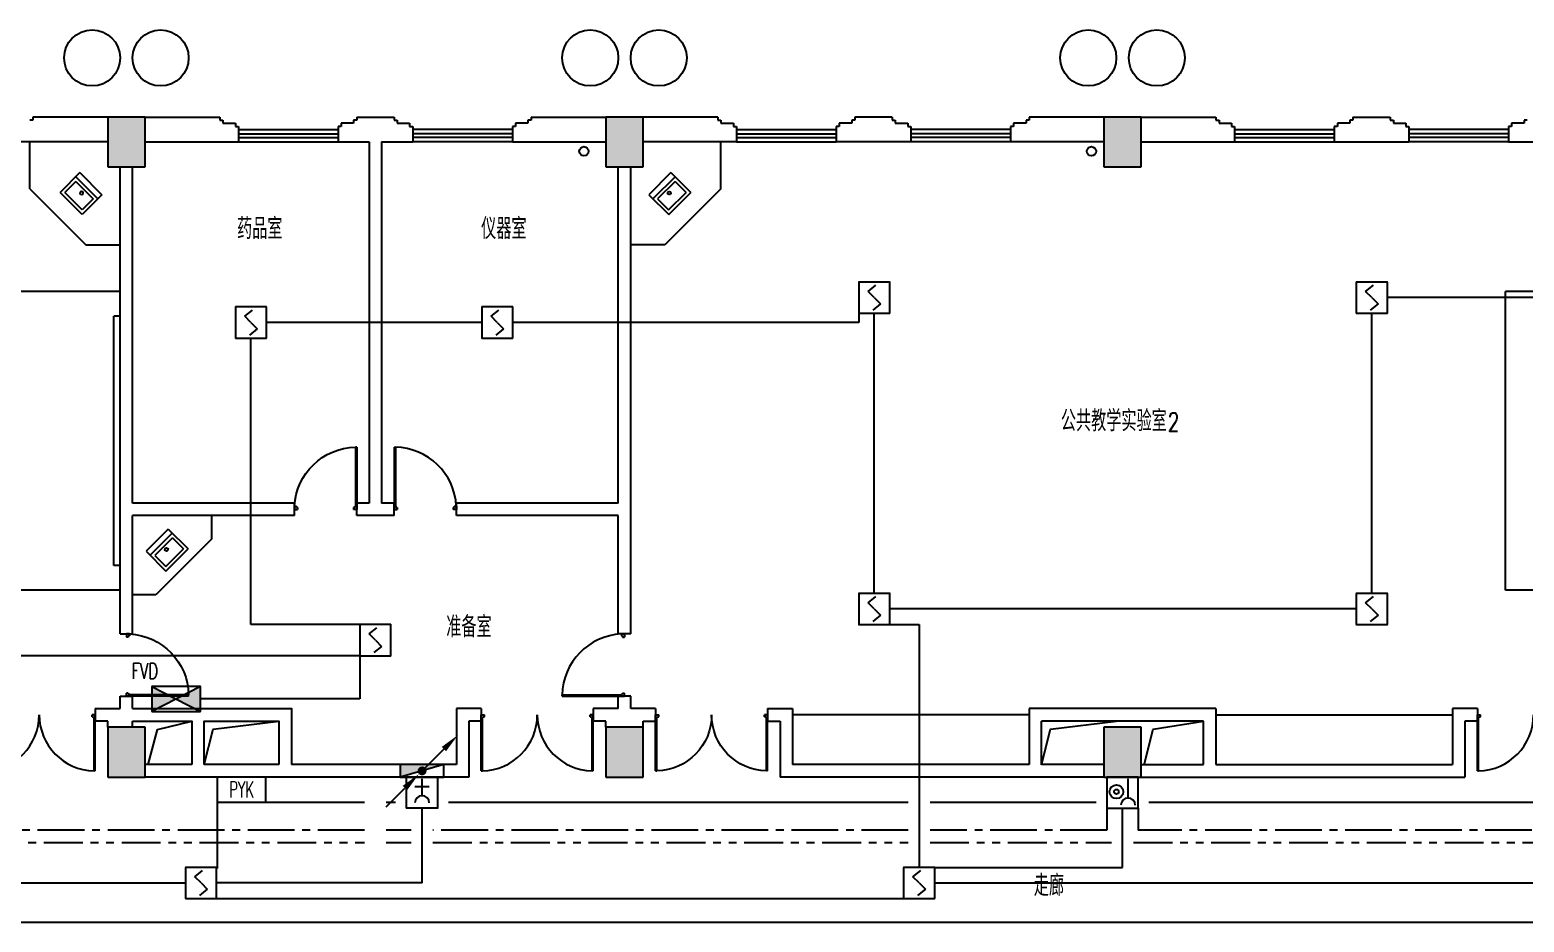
# Model space of a CAD drawing. Extents: x 190999 to 918899, y -200814 to 215286.
# Drawn here: x 235262 to 259262, y 10739 to 25067 of the extents above; entities that cross this region are included whole.
import ezdxf
from ezdxf.enums import TextEntityAlignment as Align

# ---------------------------------------------------------------- set-up
doc = ezdxf.new("R2010")
doc.units = 0
doc.header["$LTSCALE"] = 1000
doc.header["$MEASUREMENT"] = 0
doc.linetypes.add('CENTER2', pattern=[1.125, 0.75, -0.125, 0.125, -0.125])
doc.linetypes.add('PHANTOM2', pattern=[1.25, 0.625, -0.125, 0.125, -0.125, 0.125, -0.125])
for name, color, linetype in [('00-EQUIP', 3, 'Continuous'), ('00-LWIRE', 4, 'Continuous'), ('00-WIRE-4', 6, 'Continuous'), ('A-墙线', 2, 'Continuous'), ('A-外包装修', 250, 'Continuous'), ('A-外窗', 145, 'Continuous'), ('A-家具', 250, 'Continuous'), ('A-门', 167, 'Continuous'), ('COLUMN', 2, 'Continuous'), ('EQUIP_消火栓', 1, 'Continuous'), ('PUB_HATCH', 250, 'Continuous'), ('房间名称', 7, 'Continuous'), ('暖通-风-说明', 3, 'Continuous'), ('洞口线', 165, 'Continuous'), ('雨水管', 151, 'Continuous')]:
    doc.layers.add(name, color=color, linetype=linetype)
doc.styles.add('_COMPLEX', font='COMPLEX.shx', dxfattribs={"width": 0.5})
doc.styles.add('_TCH_DIM', font='SIMPLEX', dxfattribs={"bigfont": 'GBCBIG'})
doc.styles.add('HZ-ZGBZ', font='romanc.shx', dxfattribs={"width": 0.65})
doc.styles.get("Standard").update_dxf_attribs({"font": 'simhei.ttf'})
doc.styles.add('XXK', font='romans.shx', dxfattribs={"width": 0.75, "bigfont": 'hzf.shx'})
doc.styles.add('zz-1', font='arial.ttf', dxfattribs={"width": 0.8})
doc.linetypes.add('4INE', pattern='A,1,-0.15,["4",XXK,S=0.3,R=0,X=-0.1,Y=-0.1],-0.25', length=1.4)
doc.linetypes.add('BIG-DLINE', pattern='A,1,-0.15,["D",XXK,S=0.2,R=0,X=-0.1,Y=-0.09],-0.2', length=1.35)

# ---------------------------------------------------------------- blocks, each defined once
blk = doc.blocks.new('m1000')
at = {"layer": 'A-墙线'}
for p, q in [((0, 0), (0, 200)), ((1000, 0), (1000, 200))]:
    blk.add_line(p, q, dxfattribs=at)
at = {"layer": 'A-门'}
for p, q in [((0, 1100), (0, 100)), ((0, 1100), (20, 1100)), ((20, 1100), (20, 150)), ((0, 150), (30, 150)), ((0, 100), (50, 100)), ((30, 150), (30, 130)), ((30, 130), (50, 130)), ((50, 130), (50, 100)), ((950, 130), (950, 100)), ((970, 130), (950, 130)), ((1000, 100), (950, 100)), ((970, 150), (970, 130)), ((1000, 150), (970, 150)), ((1000, 150), (1000, 100))]:
    blk.add_line(p, q, dxfattribs=at)
blk.add_arc((0, 100), 1000, 2.866, 88.854, dxfattribs=at)
blk = doc.blocks.new('m1800')
at = {"layer": 'A-墙线'}
for p, q in [((-900, -100), (-900, 100)), ((900, -100), (900, 100))]:
    blk.add_line(p, q, dxfattribs=at)
at = {"layer": 'A-门'}
for p, q in [((-900, 900), (-900, 0)), ((-900, 900), (-880, 900)), ((-880, 900), (-880, 50)), ((880, 900), (880, 50)), ((900, 900), (880, 900)), ((900, 900), (900, 0)), ((-900, 50), (-870, 50)), ((-900, 0), (-850, 0)), ((-870, 50), (-870, 30)), ((-870, 30), (-850, 30)), ((-850, 30), (-850, 0)), ((850, 30), (850, 0)), ((870, 30), (850, 30)), ((900, 0), (850, 0)), ((870, 50), (870, 30)), ((900, 50), (870, 50))]:
    blk.add_line(p, q, dxfattribs=at)
for centre, start, end in [((-900, 0), 0, 88.7267), ((900, 0), 91.2733, 180)]:
    blk.add_arc(centre, 900, start, end, dxfattribs=at)
blk = doc.blocks.new('$TwtSys$00000434')
for p, q in [((-0.5, 0.5), (-0.5, -0.5)), ((-0.5, -0.5), (0.5, 0.5)), ((0.5, 0.5), (-0.5, 0.5)), ((0.5, -0.5), (0.5, 0.5)), ((-0.5, -0.5), (0.5, -0.5))]:
    blk.add_line(p, q)
blk.add_solid([(0.5, -0.5), (0.5, 0.5), (-0.5, -0.5)])
blk = doc.blocks.new('$plan$00001609')
at = {"linetype": 'Continuous'}
for p, q in [((0, -251), (0, 251)), ((0, 251), (450, 251)), ((93, -251), (93, 251)), ((450, 251), (450, -251)), ((146, -199), (146, 199)), ((146, 199), (397, 199)), ((397, 199), (397, -199)), ((146, -199), (397, -199)), ((0, -251), (450, -251))]:
    blk.add_line(p, q, dxfattribs=at)
blk.add_line((238, 2), (238, 0))
blk.add_arc((212, 0), 26, 4.716, 0, dxfattribs=at)
at = {"style": 'zz-1'}
for tag in ['YSIZE', 'XSIZE']:
    blk.add_attdef(tag, (0, 0), '', height=0.5, dxfattribs=at)
blk = doc.blocks.new('_LINKPT1')
at = {"color": 0}
blk.add_line((0, 0), (0, 0), dxfattribs=at)
blk = doc.blocks.new('J62IR8YJ')
for p, q in [((-0.5, 1), (0.5, 1)), ((-0.5, 0), (-0.5, 1)), ((0.5, 1), (0.5, 0)), ((0, 0.598), (0, 0.06)), ((0.5, 0), (-0.5, 0)), ((-0.231, 0.312), (0.231, 0.312))]:
    blk.add_line(p, q)
at = {"const_width": 0.04, "flags": 128}
blk.add_lwpolyline([(-0.5, 0), (-0.5, 1), (0.5, 1), (0.5, 0)], close=True, dxfattribs=at)
blk.add_arc((0, 0.829), 0.231, 180, 0)
at = {"xscale": 0.002, "yscale": 0.00200000000000955, "zscale": 0.002}
for p in [(0, 1), (-0.5, 0.5), (0.5, 0.5), (0, 0)]:
    blk.add_blockref('_LINKPT1', p, dxfattribs=at)
at = {"flags": 9}
blk.add_attdef('A', (0, 0), '', height=0.00002, dxfattribs=at)
blk = doc.blocks.new('3S1KCGW2')
for p, q in [((0.5, 0.5), (-0.5, 0.5)), ((-0.5, 0.5), (-0.5, -0.5)), ((0.5, -0.5), (0.5, 0.5)), ((-0.2, 0.2), (0.05, 0.4)), ((0, 0), (-0.2, 0.2)), ((0, 0), (0.2, -0.2)), ((0.2, -0.2), (-0.05, -0.4)), ((-0.5, -0.5), (0.5, -0.5))]:
    blk.add_line(p, q)
at = {"const_width": 0.04, "flags": 128}
blk.add_lwpolyline([(-0.5, -0.5), (-0.5, 0.5), (0.5, 0.5), (0.5, -0.5)], close=True, dxfattribs=at)
at = {"xscale": 0.002, "yscale": 0.002, "zscale": 0.002}
for p in [(0, 0.5), (-0.5, 0), (0.5, 0), (0, -0.5)]:
    blk.add_blockref('_LINKPT1', p, dxfattribs=at)
at = {"flags": 9}
blk.add_attdef('A', (0, 0), '', height=0.00002, dxfattribs=at)
blk = doc.blocks.new('3T1W6ZCM')
for p, q in [((0.5, 0.5), (-0.5, 0.5)), ((-0.5, 0.5), (-0.5, -0.5)), ((0.5, -0.5), (0.5, 0.5)), ((-0.178, 0.172), (-0.178, -0.443)), ((-0.5, -0.5), (0.5, -0.5))]:
    blk.add_line(p, q)
at = {"const_width": 0.04}
blk.add_lwpolyline([(-0.5, 0.5), (-0.5, -0.5), (0.5, -0.5), (0.5, 0.5)], close=True, dxfattribs=at)
for radius in [0.222, 0.074]:
    blk.add_circle((0.197, -0.03), radius)
blk.add_arc((-0.178, 0.403), 0.231, 180, 0)
at = {"xscale": 0.002, "yscale": 0.002, "zscale": 0.002}
for p in [(0, 0.5), (-0.5, 0), (0.5, 0), (0, -0.5)]:
    blk.add_blockref('_LINKPT1', p, dxfattribs=at)
at = {"flags": 9}
blk.add_attdef('A', (0, 0), '', height=0.00002, dxfattribs=at)
blk = doc.blocks.new('6H2KALM6')
for p, q in [((-0.78, 0.4), (0.78, -0.4)), ((0.78, 0.4), (-0.78, -0.4)), ((0.78, 0.4), (-0.78, 0.4)), ((-0.78, 0.4), (-0.78, -0.4)), ((0.78, -0.4), (0.78, 0.4)), ((-0.78, -0.4), (0.78, -0.4))]:
    blk.add_line(p, q)
at = {"const_width": 0.04}
blk.add_lwpolyline([(-0.78, 0.4), (-0.78, -0.4), (0.78, -0.4), (0.78, 0.4)], close=True, dxfattribs=at)
for points in [[(-0.78, 0.4), (0, 0), (-0.78, -0.4)], [(0.78, 0.4), (0, 0), (0.78, -0.4)]]:
    blk.add_solid(points)
at = {"xscale": 0.002, "yscale": 0.002, "zscale": 0.002}
for p in [(-0.78, 0), (0, 0.4), (0.78, 0), (0, -0.4)]:
    blk.add_blockref('_LINKPT1', p, dxfattribs=at)
at = {"flags": 9}
blk.add_attdef('A', (0, 0), '', height=0.00002, dxfattribs=at)
blk = doc.blocks.new('6A2DRK5Q')
for p, q in [((0.78, 0.4), (-0.78, 0.4)), ((-0.78, 0.4), (-0.78, -0.4)), ((0.78, -0.4), (0.78, 0.4)), ((-0.78, -0.4), (0.78, -0.4))]:
    blk.add_line(p, q)
at = {"xscale": 0.002, "yscale": 0.002, "zscale": 0.002}
for p in [(-0.78, 0), (0, 0.4), (0.78, 0), (0, -0.4)]:
    blk.add_blockref('_LINKPT1', p, dxfattribs=at)
at = {"style": '_COMPLEX', "width": 0.6, "flags": 8}
blk.add_attdef('$TEXT$', text='', height=0.52, dxfattribs=at).set_placement((0, 0), align=Align.MIDDLE_CENTER)
at = {"flags": 9}
blk.add_attdef('A', (0, 0), '', height=0.00002, dxfattribs=at)
blk = doc.blocks.new('_WRLD1L')
for p, q in [((0.7, 0.7), (0, 0)), ((0.104, 0.104), (0.104, 0.104)), ((-0.104, -0.104), (-0.104, -0.104))]:
    blk.add_line(p, q)
at = {"const_width": 0.142}
blk.add_lwpolyline([(-0.071, 0, 1), (0.071, 0, 1)], format="xyb", close=True, dxfattribs=at)
blk.add_solid([(0.63, 0.77), (0.77, 0.63), (1.15, 1.15)])
at = {"width": 0.8, "flags": 9}
blk.add_attdef('A', (0, 0), '', height=0.00002, dxfattribs=at)
blk = doc.blocks.new('_WRLD10L')
for p, q in [((1.15, 1.15), (0.55, 0.55)), ((0.104, 0.104), (0.104, 0.104)), ((-0.104, -0.104), (-0.104, -0.104))]:
    blk.add_line(p, q)
at = {"const_width": 0.142}
blk.add_lwpolyline([(-0.071, 0, 1), (0.071, 0, 1)], format="xyb", close=True, dxfattribs=at)
blk.add_solid([(0.62, 0.48), (0.48, 0.62), (0.1, 0.1)])
at = {"width": 0.8, "flags": 9}
blk.add_attdef('A', (0, 0), '', height=0.00002, dxfattribs=at)

msp = doc.modelspace()

# ---------------------------------------------------------------- hatches: boundary and pattern name
at = {"layer": 'PUB_HATCH'}
for points in [[(237111.6, 23667.4), (236511.6, 23667.4), (236511.6, 22867.4), (237111.6, 22867.4)], [(245111.6, 23667.4), (244511.6, 23667.4), (244511.6, 22867.4), (245111.6, 22867.4)], [(253111.6, 23667.4), (252511.6, 23667.4), (252511.6, 22867.4), (253111.6, 22867.4)], [(237111.6, 13867.4), (236511.6, 13867.4), (236511.6, 13067.4), (237111.6, 13067.4)], [(245111.6, 13867.4), (244511.6, 13867.4), (244511.6, 13067.4), (245111.6, 13067.4)], [(253111.6, 13867.4), (252511.6, 13867.4), (252511.6, 13067.4), (253111.6, 13067.4)]]:
    msp.add_hatch(color=256, dxfattribs=at).paths.add_polyline_path(points)

# ---------------------------------------------------------------- linework, layer by layer
at = {"layer": '00-WIRE-4'}
for p, q in [((264603.5, 20767.4), (257066.5, 20767.4)), ((248574.7, 20517.4), (248574.7, 20367.4)), ((248824.7, 16017.4), (248824.7, 20517.4)), ((256816.5, 16017.4), (256816.5, 20517.4)), ((242519.2, 20367.4), (239061.6, 20367.4)), ((248574.7, 20367.4), (243019.2, 20367.4)), ((238811.6, 15517.4), (238811.6, 20117.4)), ((256566.5, 15767.4), (249074.7, 15767.4)), ((240561.6, 15517.4), (238811.6, 15517.4)), ((249074.7, 15517.4), (249545, 15517.4)), ((249545, 15517.4), (249545, 11617.4)), ((232761.6, 15018.6), (240561.6, 15018.6)), ((240561.6, 15017.4), (240561.6, 14323.3)), ((240561.6, 14323.3), (238001.6, 14323.3)), ((238271.6, 12667.4), (238271.6, 11597.9)), ((241561.3, 11367.4), (241561.3, 12567.4)), ((252811.6, 11617.4), (252811.6, 12567.4)), ((249795, 11617.4), (252811.6, 11617.4)), ((226728.3, 11367.4), (237761.6, 11367.4)), ((241561.3, 11367.4), (238261.6, 11367.4)), ((249795, 11367.4), (260828.3, 11367.4)), ((238261.6, 11117.4), (249295, 11117.4))]:
    msp.add_line(p, q, dxfattribs=at)
at = {"layer": '00-WIRE-4', "linetype": '4INE'}
for p, q in [((239051.6, 12667.4), (240636.6, 12667.4)), ((240986.6, 12667.4), (241136.3, 12667.4)), ((241986.3, 12667.4), (249370, 12667.4)), ((249720, 12667.4), (252386.6, 12667.4)), ((253236.6, 12667.4), (263386.9, 12667.4))]:
    msp.add_line(p, q, dxfattribs=at)
at = {"layer": '00-WIRE-4', "linetype": 'CENTER2'}
for p, q in [((252561.6, 12567.4), (252561.6, 12217.4)), ((253061.6, 12567.4), (253061.6, 12217.4)), ((240636.6, 12217.4), (224236.6, 12217.4)), ((241386.3, 12217.4), (240986.6, 12217.4)), ((249370, 12217.4), (241736.3, 12217.4)), ((252561.6, 12217.4), (249720, 12217.4)), ((263886.9, 12217.4), (253061.6, 12217.4))]:
    msp.add_line(p, q, dxfattribs=at)
at = {"layer": '00-WIRE-4', "linetype": 'PHANTOM2'}
for p, q in [((224236.6, 12017.4), (240636.6, 12017.4)), ((240986.6, 12017.4), (241386.3, 12017.4)), ((241736.3, 12017.4), (249370, 12017.4)), ((249720, 12017.4), (252636.6, 12017.4)), ((252986.6, 12017.4), (263886.9, 12017.4))]:
    msp.add_line(p, q, dxfattribs=at)
at = {"layer": '00-WIRE-4', "linetype": 'BIG-DLINE'}
msp.add_line((224236.6, 10738.8), (272436.6, 10738.8), dxfattribs=at)
at = {"layer": 'A-墙线'}
for p, q in [((235311.6, 23617.4), (235261.6, 23617.4)), ((236511.6, 23667.4), (235311.6, 23667.4)), ((235311.6, 23667.4), (235311.6, 23617.4)), ((237111.6, 23667.4), (238311.6, 23667.4)), ((238311.6, 23667.4), (238311.6, 23617.4)), ((238311.6, 23617.4), (238361.6, 23617.4)), ((238361.6, 23617.4), (238361.6, 23567.4)), ((238361.6, 23567.4), (238561.6, 23567.4)), ((238561.6, 23567.4), (238561.6, 23517.4)), ((240261.6, 23567.4), (240261.6, 23517.4)), ((240461.6, 23567.4), (240261.6, 23567.4)), ((240461.6, 23617.4), (240461.6, 23567.4)), ((240511.6, 23617.4), (240461.6, 23617.4)), ((240511.6, 23667.4), (241111.6, 23667.4)), ((240511.6, 23667.4), (240511.6, 23617.4)), ((241111.6, 23667.4), (241111.6, 23617.4)), ((241111.6, 23617.4), (241161.6, 23617.4)), ((241161.6, 23617.4), (241161.6, 23567.4)), ((241161.6, 23567.4), (241361.6, 23567.4)), ((241361.6, 23567.4), (241361.6, 23517.4)), ((243061.6, 23567.4), (243061.6, 23517.4)), ((243261.6, 23567.4), (243061.6, 23567.4)), ((243261.6, 23617.4), (243261.6, 23567.4)), ((243311.6, 23617.4), (243261.6, 23617.4)), ((243311.6, 23667.4), (244511.6, 23667.4)), ((243311.6, 23667.4), (243311.6, 23617.4)), ((246311.6, 23667.4), (245111.6, 23667.4)), ((246311.6, 23667.4), (246311.6, 23617.4)), ((246311.6, 23617.4), (246361.6, 23617.4)), ((246361.6, 23617.4), (246361.6, 23567.4)), ((246361.6, 23567.4), (246561.6, 23567.4)), ((246561.6, 23567.4), (246561.6, 23517.4)), ((248261.6, 23567.4), (248261.6, 23517.4)), ((248461.6, 23567.4), (248261.6, 23567.4)), ((248461.6, 23617.4), (248461.6, 23567.4)), ((248511.6, 23617.4), (248461.6, 23617.4)), ((249111.6, 23667.4), (248511.6, 23667.4)), ((248511.6, 23667.4), (248511.6, 23617.4)), ((249111.6, 23667.4), (249111.6, 23617.4)), ((249111.6, 23617.4), (249161.6, 23617.4)), ((249161.6, 23617.4), (249161.6, 23567.4)), ((249161.6, 23567.4), (249361.6, 23567.4)), ((249361.6, 23567.4), (249361.6, 23517.4)), ((251061.6, 23567.4), (251061.6, 23517.4)), ((251261.6, 23567.4), (251061.6, 23567.4)), ((251261.6, 23617.4), (251261.6, 23567.4)), ((251311.6, 23617.4), (251261.6, 23617.4)), ((252511.6, 23667.4), (251311.6, 23667.4)), ((251311.6, 23667.4), (251311.6, 23617.4)), ((253111.6, 23667.4), (254311.6, 23667.4)), ((254311.6, 23667.4), (254311.6, 23617.4)), ((254311.6, 23617.4), (254361.6, 23617.4)), ((254361.6, 23617.4), (254361.6, 23567.4)), ((254361.6, 23567.4), (254561.6, 23567.4)), ((254561.6, 23567.4), (254561.6, 23517.4)), ((256261.6, 23567.4), (256261.6, 23517.4)), ((256461.6, 23567.4), (256261.6, 23567.4)), ((256461.6, 23617.4), (256461.6, 23567.4)), ((256511.6, 23617.4), (256461.6, 23617.4)), ((256511.6, 23667.4), (257111.6, 23667.4)), ((256511.6, 23667.4), (256511.6, 23617.4)), ((257111.6, 23667.4), (257111.6, 23617.4)), ((257111.6, 23617.4), (257161.6, 23617.4)), ((257161.6, 23617.4), (257161.6, 23567.4)), ((257161.6, 23567.4), (257361.6, 23567.4)), ((257361.6, 23567.4), (257361.6, 23517.4)), ((259061.6, 23567.4), (259061.6, 23517.4)), ((259261.6, 23567.4), (259061.6, 23567.4)), ((259261.6, 23617.4), (259261.6, 23567.4)), ((259311.6, 23617.4), (259261.6, 23617.4)), ((238561.6, 23517.4), (238611.6, 23517.4)), ((238611.6, 23517.4), (238611.6, 23267.4)), ((240261.6, 23517.4), (240211.6, 23517.4)), ((240211.6, 23517.4), (240211.6, 23267.4)), ((241361.6, 23517.4), (241411.6, 23517.4)), ((241411.6, 23517.4), (241411.6, 23267.4)), ((243061.6, 23517.4), (243011.6, 23517.4)), ((243011.6, 23517.4), (243011.6, 23267.4)), ((246561.6, 23517.4), (246611.6, 23517.4)), ((246611.6, 23517.4), (246611.6, 23267.4)), ((248261.6, 23517.4), (248211.6, 23517.4)), ((248211.6, 23517.4), (248211.6, 23267.4)), ((249361.6, 23517.4), (249411.6, 23517.4)), ((249411.6, 23517.4), (249411.6, 23267.4)), ((251061.6, 23517.4), (251011.6, 23517.4)), ((251011.6, 23517.4), (251011.6, 23267.4)), ((254561.6, 23517.4), (254611.6, 23517.4)), ((254611.6, 23517.4), (254611.6, 23267.4)), ((256261.6, 23517.4), (256211.6, 23517.4)), ((256211.6, 23517.4), (256211.6, 23267.4)), ((257361.6, 23517.4), (257411.6, 23517.4)), ((257411.6, 23517.4), (257411.6, 23267.4)), ((259061.6, 23517.4), (259011.6, 23517.4)), ((259011.6, 23517.4), (259011.6, 23267.4)), ((236511.6, 23267.4), (235011.6, 23267.4)), ((237111.6, 23267.4), (238611.6, 23267.4)), ((240211.6, 23267.4), (240711.6, 23267.4)), ((240711.6, 23267.4), (240711.6, 17467.4)), ((240911.6, 23267.4), (240911.6, 17467.4)), ((240911.6, 23267.4), (241411.6, 23267.4)), ((243011.6, 23267.4), (244511.6, 23267.4)), ((246611.6, 23267.4), (245111.6, 23267.4)), ((249411.6, 23267.4), (248211.6, 23267.4)), ((252511.6, 23267.4), (251011.6, 23267.4)), ((253111.6, 23267.4), (254611.6, 23267.4)), ((256211.6, 23267.4), (257411.6, 23267.4)), ((259011.6, 23267.4), (260511.6, 23267.4)), ((236711.6, 15367.4), (236711.6, 22867.4)), ((236911.6, 17467.4), (236911.6, 22867.4)), ((244711.6, 17467.4), (244711.6, 22867.4)), ((244911.6, 15367.4), (244911.6, 22867.4)), ((239511.6, 17467.4), (236911.6, 17467.4)), ((240711.6, 17467.4), (240511.6, 17467.4)), ((241111.6, 17467.4), (240911.6, 17467.4)), ((244711.6, 17467.4), (242111.6, 17467.4)), ((239511.6, 17267.4), (236911.6, 17267.4)), ((236911.6, 15367.4), (236911.6, 17267.4)), ((241111.6, 17267.4), (240511.6, 17267.4)), ((244711.6, 17267.4), (242111.6, 17267.4)), ((244711.6, 15367.4), (244711.6, 17267.4)), ((236311.6, 14167.4), (236711.6, 14167.4)), ((236711.6, 14167.4), (236711.6, 14367.4)), ((236911.6, 14167.4), (236911.6, 14367.4)), ((242511.6, 14167.4), (242111.6, 14167.4)), ((242111.6, 14167.4), (242111.6, 13267.4)), ((244711.6, 14167.4), (244311.6, 14167.4)), ((244711.6, 14167.4), (244711.6, 14367.4)), ((244911.6, 14167.4), (244911.6, 14367.4)), ((245311.6, 14167.4), (244911.6, 14167.4)), ((247111.6, 14167.4), (247511.6, 14167.4)), ((247511.6, 14167.4), (247511.6, 13267.4)), ((254311.6, 14167.4), (251311.6, 14167.4)), ((251311.6, 14167.4), (251311.6, 13267.4)), ((254311.6, 14167.4), (254311.6, 13267.4)), ((258511.6, 14167.4), (258111.6, 14167.4)), ((258111.6, 14167.4), (258111.6, 13267.4)), ((236511.6, 13967.4), (236311.6, 13967.4)), ((236511.6, 13867.4), (236511.6, 13967.4)), ((236911.6, 13867.4), (236911.6, 13967.4)), ((242511.6, 13967.4), (242311.6, 13967.4)), ((242311.6, 13967.4), (242311.6, 13067.4)), ((244511.6, 13967.4), (244311.6, 13967.4)), ((244511.6, 13867.4), (244511.6, 13967.4)), ((245111.6, 13967.4), (245311.6, 13967.4)), ((245111.6, 13867.4), (245111.6, 13967.4)), ((247111.6, 13967.4), (247311.6, 13967.4)), ((247311.6, 13967.4), (247311.6, 13067.4)), ((254111.6, 13967.4), (251511.6, 13967.4)), ((251511.6, 13267.4), (251511.6, 13967.4)), ((254111.6, 13267.4), (254111.6, 13967.4)), ((258511.6, 13967.4), (258311.6, 13967.4)), ((258311.6, 13967.4), (258311.6, 13067.4)), ((237861.6, 13267.4), (237111.6, 13267.4)), ((239261.6, 13267.4), (238061.6, 13267.4)), ((242111.6, 13267.4), (239461.6, 13267.4)), ((251311.6, 13267.4), (247511.6, 13267.4)), ((252511.6, 13267.4), (251511.6, 13267.4)), ((253111.6, 13267.4), (254111.6, 13267.4)), ((254311.6, 13267.4), (258111.6, 13267.4)), ((242311.6, 13067.4), (237111.6, 13067.4)), ((252511.6, 13067.4), (247311.6, 13067.4)), ((253111.6, 13067.4), (258311.6, 13067.4))]:
    msp.add_line(p, q, dxfattribs=at)
for points in [[(236911.6, 14167.4), (239461.6, 14167.4), (239461.6, 13267.4)], [(236911.6, 13967.4), (237861.6, 13967.4), (237861.6, 13267.4)], [(238061.6, 13267.4), (238061.6, 13967.4), (239261.6, 13967.4), (239261.6, 13267.4)]]:
    msp.add_lwpolyline(points, dxfattribs=at)
at = {"layer": 'A-外包装修'}
for centre in [(236261.6, 24617.4), (237361.6, 24617.4), (244261.6, 24617.4), (245361.6, 24617.4), (252261.6, 24617.4), (253361.6, 24617.4)]:
    msp.add_circle(centre, 450, dxfattribs=at)
at = {"layer": 'A-外窗'}
for p, q in [((238611.6, 23467.4), (240211.6, 23467.4)), ((238611.6, 23397.4), (240211.6, 23397.4)), ((238611.6, 23337.4), (240211.6, 23337.4)), ((243011.6, 23467.4), (241411.6, 23467.4)), ((243011.6, 23397.4), (241411.6, 23397.4)), ((243011.6, 23337.4), (241411.6, 23337.4)), ((246611.6, 23467.4), (248211.6, 23467.4)), ((246611.6, 23397.4), (248211.6, 23397.4)), ((246611.6, 23337.4), (248211.6, 23337.4)), ((251011.6, 23467.4), (249411.6, 23467.4)), ((251011.6, 23397.4), (249411.6, 23397.4)), ((251011.6, 23337.4), (249411.6, 23337.4)), ((254611.6, 23467.4), (256211.6, 23467.4)), ((254611.6, 23397.4), (256211.6, 23397.4)), ((254611.6, 23337.4), (256211.6, 23337.4)), ((259011.6, 23467.4), (257411.6, 23467.4)), ((259011.6, 23397.4), (257411.6, 23397.4)), ((259011.6, 23337.4), (257411.6, 23337.4)), ((238611.6, 23267.4), (240211.6, 23267.4)), ((243011.6, 23267.4), (241411.6, 23267.4)), ((246611.6, 23267.4), (248211.6, 23267.4)), ((251011.6, 23267.4), (249411.6, 23267.4)), ((254611.6, 23267.4), (256211.6, 23267.4)), ((259011.6, 23267.4), (257411.6, 23267.4))]:
    msp.add_line(p, q, dxfattribs=at)
at = {"layer": 'A-家具'}
for p, q in [((235261.6, 22517.4), (235261.6, 23267.4)), ((246361.6, 22517.4), (246361.6, 23267.4)), ((235261.6, 22517.4), (236161.6, 21617.4)), ((246361.6, 22517.4), (245461.6, 21617.4)), ((236161.6, 21617.4), (236711.6, 21617.4)), ((245461.6, 21617.4), (244911.6, 21617.4)), ((236711.6, 20867.4), (234961.6, 20867.4)), ((258961.6, 16067.4), (258961.6, 20867.4)), ((260711.6, 20867.4), (258961.6, 20867.4)), ((236611.6, 16467.4), (236611.6, 20467.4)), ((236711.6, 20467.4), (236611.6, 20467.4)), ((238186.6, 16892.4), (238186.6, 17267.4)), ((238186.6, 16892.4), (237286.6, 15992.4)), ((236711.6, 16467.4), (236611.6, 16467.4)), ((236711.6, 16067.4), (234961.6, 16067.4)), ((237286.6, 15992.4), (236911.6, 15992.4)), ((260711.6, 16067.4), (258961.6, 16067.4)), ((251311.6, 14067.4), (247511.6, 14067.4)), ((254311.6, 14067.4), (258111.6, 14067.4))]:
    msp.add_line(p, q, dxfattribs=at)
at = {"layer": 'COLUMN'}
for p, q in [((237111.6, 23667.4), (236511.6, 23667.4)), ((236511.6, 23667.4), (236511.6, 22867.4)), ((237111.6, 22867.4), (237111.6, 23667.4)), ((245111.6, 23667.4), (244511.6, 23667.4)), ((244511.6, 23667.4), (244511.6, 22867.4)), ((245111.6, 22867.4), (245111.6, 23667.4)), ((253111.6, 23667.4), (252511.6, 23667.4)), ((252511.6, 23667.4), (252511.6, 22867.4)), ((253111.6, 22867.4), (253111.6, 23667.4)), ((236511.6, 22867.4), (237111.6, 22867.4)), ((244511.6, 22867.4), (245111.6, 22867.4)), ((252511.6, 22867.4), (253111.6, 22867.4)), ((237111.6, 13867.4), (236511.6, 13867.4)), ((236511.6, 13867.4), (236511.6, 13067.4)), ((237111.6, 13067.4), (237111.6, 13867.4)), ((245111.6, 13867.4), (244511.6, 13867.4)), ((244511.6, 13867.4), (244511.6, 13067.4)), ((245111.6, 13067.4), (245111.6, 13867.4)), ((253111.6, 13867.4), (252511.6, 13867.4)), ((252511.6, 13867.4), (252511.6, 13067.4)), ((253111.6, 13067.4), (253111.6, 13867.4)), ((236511.6, 13067.4), (237111.6, 13067.4)), ((244511.6, 13067.4), (245111.6, 13067.4)), ((252511.6, 13067.4), (253111.6, 13067.4))]:
    msp.add_line(p, q, dxfattribs=at)
at = {"layer": '洞口线', "ltscale": 2}
for points in [[(237161.6, 13267.4), (237311.6, 13834), (237861.6, 13967.4)], [(238061.6, 13267.4), (238205.1, 13836.8), (239261.6, 13967.4)], [(251511.6, 13267.1), (251655.1, 13836.5), (252711.6, 13967.1)], [(253161.6, 13267.1), (253305.1, 13836.5), (254111.6, 13967.4)]]:
    msp.add_lwpolyline(points, dxfattribs=at)
at = {"layer": '雨水管'}
for centre in [(244161.6, 23117.4), (252311.6, 23117.4)]:
    msp.add_circle(centre, 75, dxfattribs=at)

# ---------------------------------------------------------------- block references
at = {"layer": '00-EQUIP', "xscale": 500, "yscale": 500, "zscale": 500}
for name, p in [('3S1KCGW2', (248824.7, 20767.4)), ('3S1KCGW2', (256816.5, 20767.4)), ('3S1KCGW2', (238811.6, 20367.4)), ('3S1KCGW2', (242769.2, 20367.4)), ('3S1KCGW2', (248824.7, 15767.4)), ('3S1KCGW2', (256816.5, 15767.4)), ('3S1KCGW2', (240811.6, 15267.4)), ('6H2KALM6', (237611.6, 14323.3)), ('6H2KALM6', (237611.6, 14323.3))]:
    msp.add_blockref(name, p, dxfattribs=at)
msp.add_blockref('6A2DRK5Q', (238661.6, 12867.4), dxfattribs=at).add_auto_attribs({'$TEXT$': 'PYK'})
at = {"layer": '00-EQUIP', "xscale": 500, "yscale": 500, "zscale": 500, "rotation": 180}
for name, p in [('J62IR8YJ', (241561.3, 13067.4)), ('3T1W6ZCM', (252811.6, 12817.4)), ('3S1KCGW2', (238011.6, 11367.4)), ('3S1KCGW2', (249545, 11367.4))]:
    msp.add_blockref(name, p, dxfattribs=at)
at = {"layer": '00-LWIRE', "xscale": 500, "yscale": 500, "zscale": 500}
msp.add_blockref('_WRLD1L', (241561.3, 13167.4), dxfattribs=at)
at = {"layer": '00-LWIRE', "xscale": 500, "yscale": 500, "zscale": 500, "rotation": 180}
msp.add_blockref('_WRLD10L', (241561.3, 13167.4), dxfattribs=at)
at = {"layer": 'A-家具', "rotation": 225.0000000000001}
msp.add_blockref('$plan$00001609', (236242, 22597.7), dxfattribs=at)
at = {"layer": 'A-家具', "yscale": -1, "rotation": 315}
for p in [(245381.3, 22597.7), (237306.3, 16872.7)]:
    msp.add_blockref('$plan$00001609', p, dxfattribs=at)
at = {"layer": 'A-门', "xscale": -1}
msp.add_blockref('m1000', (240511.6, 17267.4), dxfattribs=at)
at = {"layer": 'A-门'}
msp.add_blockref('m1000', (241111.6, 17267.4), dxfattribs=at)
at = {"layer": 'A-门', "xscale": -1}
for name, p, rotation in [('m1000', (236711.6, 14367.4), 270), ('m1800', (246211.6, 14067.4), 180)]:
    msp.add_blockref(name, p, dxfattribs=dict(at, rotation=rotation))
at = {"layer": 'A-门'}
for name, p, rotation in [('m1000', (244911.6, 14367.4), 90), ('m1800', (235411.6, 14067.4), 180), ('m1800', (243411.6, 14067.4), 180), ('m1800', (259411.6, 14067.4), 180)]:
    msp.add_blockref(name, p, dxfattribs=dict(at, rotation=rotation))
at = {"layer": 'EQUIP_消火栓', "xscale": 700, "yscale": 200, "zscale": 700, "rotation": 180}
msp.add_blockref('$TwtSys$00000434', (241561.3, 13167.4), dxfattribs=at)

# ---------------------------------------------------------------- texts
at = {"layer": '房间名称', "style": '_TCH_DIM'}
for s, p in [('药品室', (238589.4, 21707.3)), ('仪器室', (242509.7, 21707.3)), ('公共教学实验室', (251821.1, 18621.2)), ('准备室', (241948.7, 15313.3)), ('走廊', (251386.6, 11158.1))]:
    msp.add_text(s, height=337.59, dxfattribs=at).set_placement(p)
at = {"layer": '房间名称', "style": '_TCH_DIM', "width": 0.705882}
msp.add_text('2', height=297.5, dxfattribs=at).set_placement((253541.3, 18621.2))
at = {"layer": '暖通-风-说明', "style": 'HZ-ZGBZ', "width": 0.7}
msp.add_text('FVD', height=250, dxfattribs=at).set_placement((236895.1, 14647.5))

doc.saveas('drawing.dxf')
